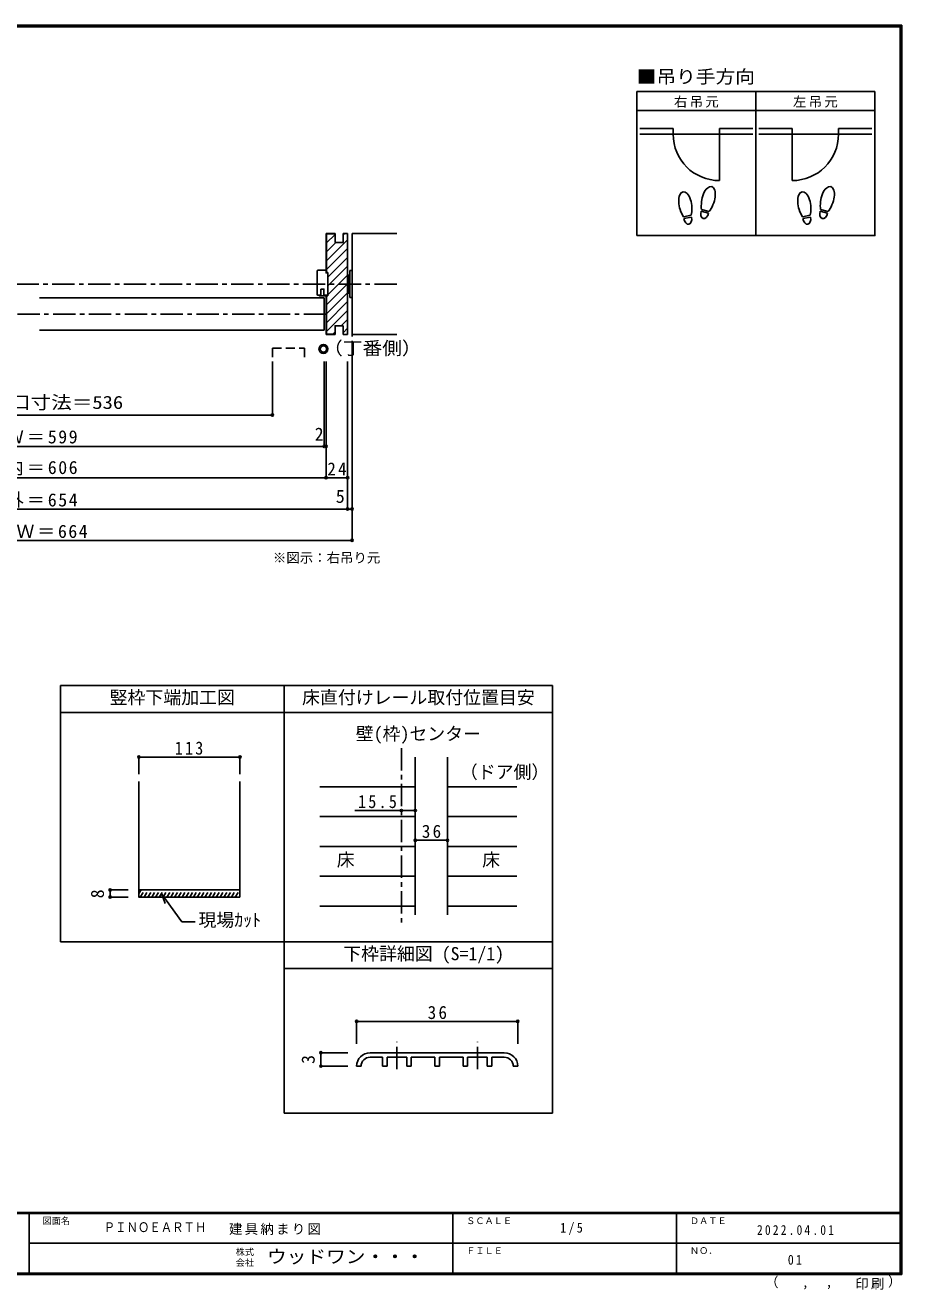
# Model space of a CAD drawing. Units: millimetres at full size, sheet at 1:5, with parts at other scales. Extents: x -973 to 977, y -718 to 696.
# Drawn here: x -3 to 977, y -718 to 696 of the extents above; entities that cross this region are included whole.
import ezdxf
from ezdxf.enums import TextEntityAlignment as Align

# ---------------------------------------------------------------- set-up
doc = ezdxf.new("R2010")
doc.units = ezdxf.units.MM
doc.header["$LTSCALE"] = 5
doc.header["$PDMODE"] = 32
doc.header["$PDSIZE"] = 2.5
for name, pattern in [('CHAIN1', [8, 5, -1, 1, -1]), ('DASHED1', [1.8, 1.2, -0.6]), ('DASHED2', [3, 2, -1])]:
    doc.linetypes.add(name, pattern=pattern)
for name, color, linetype in [('0-0_補助線', 7, 'Continuous'), ('0-1_通り芯', 4, 'CHAIN1'), ('0-3_仕上げ', 7, 'Continuous'), ('0-4_枠', 3, 'Continuous'), ('0-6_扉', 6, 'Continuous'), ('0-7_金物', 7, 'Continuous'), ('0-8_戸当', 3, 'Continuous'), ('0-A_文字', 3, 'Continuous'), ('0-B_寸法', 7, 'Continuous'), ('0-C_ハッチ', 4, 'DASHED1'), ('7-1_通り芯', 4, 'CHAIN1'), ('7-7_金物', 7, 'Continuous'), ('7-B_寸法', 4, 'Continuous'), ('F-0_補助線', 7, 'Continuous'), ('F-1_枠', 6, 'Continuous'), ('F-A_文字', 7, 'Continuous')]:
    doc.layers.add(name, color=color, linetype=linetype)
doc.styles.add('ＭＳ ゴシック', font='')
doc.styles.get('ＭＳ ゴシック').set_extended_font_data('MS Gothic')

# ---------------------------------------------------------------- blocks, each defined once
blk = doc.blocks.new('02')
at = {"layer": '0-0_補助線'}
for p, q in [((-4.998, -10.239), (-4.998, 14.761)), ((5.802, 17.761), (-3.198, 17.761)), ((6.802, 16.761), (6.802, -9.239)), ((-4.998, -10.239), (-0.698, -10.239)), ((2.702, -3.239), (2.702, -10.239)), ((5.802, -10.239), (2.702, -10.239)), ((5.002, -10.239), (4.402, -10.839))]:
    blk.add_line(p, q, dxfattribs=at)
for points in [[(-4.998, 14.761), (-3.198, 14.761), (-3.198, 17.761)], [(-3.469, -10.239), (-2.869, -10.839), (4.402, -10.839)], [(2.702, -3.239), (-0.698, -3.239), (-0.698, -10.239)]]:
    blk.add_lwpolyline(points, dxfattribs=at)
for centre, start, end in [((5.802, 16.761), 0, 90), ((5.802, -9.239), 270, 0)]:
    blk.add_arc(centre, 1, start, end, dxfattribs=at)

msp = doc.modelspace()

# ---------------------------------------------------------------- linework, layer by layer
at = {"layer": '0-0_補助線', "color": 3}
for p, q in [((333.506, 419.491), (333.506, 463)), ((343.506, 462.5), (334.006, 462.5)), ((334.006, 419.491), (334.006, 462.5)), ((357.506, 463), (352.506, 463)), ((352.506, 453), (352.506, 463)), ((357.506, 463), (357.506, 350)), ((335.507, 419.491), (333.506, 419.491)), ((335.507, 393.491), (335.507, 419.491)), ((333.506, 393.491), (335.507, 393.491)), ((333.506, 393.491), (333.506, 350)), ((334.006, 393.491), (334.006, 350.5)), ((352.506, 360), (352.506, 350)), ((343.506, 350), (333.506, 350)), ((343.506, 350.5), (334.006, 350.5)), ((357.506, 350), (352.506, 350))]:
    msp.add_line(p, q, dxfattribs=at)
at = {"layer": '0-0_補助線', "color": 4}
for p, q in [((334.006, 462.333), (334.173, 462.5)), ((334.006, 452.434), (343.506, 461.934)), ((334.006, 432.635), (357.506, 456.135)), ((334.006, 442.534), (344.472, 453)), ((352.506, 461.034), (354.472, 463)), ((334.006, 422.735), (357.506, 446.235)), ((335.507, 414.337), (357.506, 436.336)), ((335.507, 404.437), (357.506, 426.436)), ((335.507, 394.538), (357.506, 416.537)), ((334.006, 383.137), (357.506, 406.637)), ((334.006, 373.238), (357.506, 396.738)), ((334.006, 363.338), (357.506, 386.838)), ((334.006, 353.439), (357.506, 376.939)), ((350.467, 360), (357.506, 367.039)), ((352.506, 352.14), (357.506, 357.14)), ((340.967, 350.5), (343.506, 353.039)), ((124.233, -122.316), (237.233, -122.316)), ((124.233, -122.316), (124.233, -141.298)), ((237.233, -122.316), (237.233, -141.298))]:
    msp.add_line(p, q, dxfattribs=at)
at = {"layer": '0-0_補助線'}
for p, q in [((362.506, 463), (362.506, 350)), ((358.006, 415.5), (357.506, 415.5)), ((358.006, 416.5), (358.006, 396.5)), ((360.006, 416.5), (358.006, 416.5)), ((362.506, 421.5), (360.006, 421.5)), ((360.006, 421.5), (360.006, 391.5)), ((362.506, 421.5), (362.506, 391.5)), ((358.006, 397.5), (357.506, 397.5)), ((360.006, 396.5), (358.006, 396.5)), ((362.506, 391.5), (360.006, 391.5))]:
    msp.add_line(p, q, dxfattribs=at)
at = {"layer": '0-0_補助線', "color": 6}
msp.add_line((331.506, 391), (331.506, 355), dxfattribs=at)
at = {"layer": '0-0_補助線', "color": 3}
for points in [[(352.506, 453), (343.506, 453), (343.506, 463), (333.506, 463)], [(352.506, 360), (343.506, 360), (343.506, 350)]]:
    msp.add_lwpolyline(points, dxfattribs=at)
at = {"layer": '0-0_補助線'}
for p in [(124.233, -122.316), (237.233, -122.316)]:
    msp.add_point(p, dxfattribs=at)
at = {"layer": '0-1_通り芯'}
for p, q in [((362.506, 463), (362.506, 155)), ((412.506, 406.5), (-409.2, 406.5)), ((333.506, 373), (-330.2, 373)), ((417.629, -112.316), (417.629, -308.823))]:
    msp.add_line(p, q, dxfattribs=at)
at = {"layer": '0-3_仕上げ'}
for p, q in [((412.506, 463), (362.506, 463)), ((412.506, 350), (362.506, 350))]:
    msp.add_line(p, q, dxfattribs=at)
at = {"layer": '0-3_仕上げ', "color": 4}
for p, q in [((326.653, -155.617), (433.129, -155.617)), ((469.129, -155.617), (546.653, -155.617)), ((326.653, -188.919), (433.129, -188.919)), ((469.129, -188.919), (546.653, -188.919)), ((326.653, -222.22), (433.129, -222.22)), ((469.129, -222.22), (546.653, -222.22)), ((326.653, -255.521), (433.129, -255.521)), ((469.129, -255.521), (546.653, -255.521)), ((326.653, -288.823), (433.129, -288.823)), ((469.129, -288.823), (546.653, -288.823))]:
    msp.add_line(p, q, dxfattribs=at)
at = {"layer": '0-4_枠'}
for p, q in [((433.129, -298.823), (433.129, -122.316)), ((469.129, -298.823), (469.129, -122.316)), ((237.233, -149.6), (237.233, -278.823)), ((237.233, -270.823), (124.233, -270.823))]:
    msp.add_line(p, q, dxfattribs=at)
msp.add_lwpolyline([(124.233, -149.6), (124.233, -278.823), (237.233, -278.823)], dxfattribs=at)
at = {"layer": '0-6_扉'}
for p, q in [((331.506, 391), (13.153, 391)), ((331.506, 355), (13.153, 355))]:
    msp.add_line(p, q, dxfattribs=at)
at = {"layer": '0-6_扉', "linetype": 'DASHED2'}
for p, q in [((273.512, 334.908), (273.512, 320)), ((273.512, 334.908), (309.512, 334.908)), ((309.512, 334.908), (309.512, 320))]:
    msp.add_line(p, q, dxfattribs=at)
at = {"layer": '0-7_金物'}
for radius in [5, 3.5]:
    msp.add_circle((330.555, 333.957), radius, dxfattribs=at)
at = {"layer": '0-8_戸当', "color": 2}
for p, q in [((721.239, 580.308), (684.139, 580.308)), ((721.239, 580.308), (721.239, 574.008)), ((773.039, 580.308), (810.139, 580.308)), ((773.039, 580.308), (773.039, 522.208)), ((854.239, 580.308), (817.139, 580.308)), ((854.239, 580.308), (854.239, 522.208)), ((906.039, 580.308), (943.139, 580.308)), ((906.039, 580.308), (906.039, 574.008)), ((684.139, 574.008), (810.139, 574.008)), ((943.139, 574.008), (817.139, 574.008))]:
    msp.add_line(p, q, dxfattribs=at)
at = {"layer": '0-8_戸当'}
for p, q in [((741.457, 483.378), (732.811, 481.853)), ((741.822, 481.31), (733.175, 479.785)), ((760.924, 485.706), (752.444, 487.978)), ((761.468, 487.735), (752.987, 490.007)), ((874.457, 483.378), (865.811, 481.853)), ((874.822, 481.31), (866.175, 479.785)), ((893.924, 485.706), (885.444, 487.978)), ((894.468, 487.735), (885.987, 490.007))]:
    msp.add_line(p, q, dxfattribs=at)
at = {"layer": '0-8_戸当', "color": 2}
for centre, start, end in [((773.039, 574.008), 180, 270), ((854.239, 574.008), 270, 0)]:
    msp.add_arc(centre, 51.8, start, end, dxfattribs=at)
at = {"layer": '0-8_戸当'}
for centre, major_axis, ratio, start_param, end_param in [((734.795, 495.877), (-2.445, 13.867), 0.5, 4.34059143, 8.22577918), ((760.713, 501.878), (3.644, 13.601), 0.5, 4.34059143, 8.22577918), ((867.795, 495.877), (-2.445, 13.867), 0.5, 4.34059143, 8.22577918), ((893.713, 501.878), (3.644, 13.601), 0.5, 4.34059143, 8.22577918), ((760.609, 501.489), (4.416, 16.48), 0.4, 1.85063327, 2.44287679), ((760.609, 501.489), (4.416, 16.48), 0.4, 3.84030852, 4.43255203), ((893.609, 501.489), (4.416, 16.48), 0.4, 1.85063327, 2.44287679), ((893.609, 501.489), (4.416, 16.48), 0.4, 3.84030852, 4.43255203), ((734.865, 495.481), (-2.963, 16.802), 0.4, 1.85063327, 2.44287679), ((737.498, 480.548), (-1.27, 7.205), 0.6, 1.57079633, 4.71238898), ((734.865, 495.481), (-2.963, 16.802), 0.4, 3.84030852, 4.43255203), ((756.684, 486.842), (1.894, 7.067), 0.6, 1.57079633, 4.71238898), ((867.865, 495.481), (-2.963, 16.802), 0.4, 1.85063327, 2.44287679), ((870.498, 480.548), (-1.27, 7.205), 0.6, 1.57079633, 4.71238898), ((867.865, 495.481), (-2.963, 16.802), 0.4, 3.84030852, 4.43255203), ((889.684, 486.842), (1.894, 7.067), 0.6, 1.57079633, 4.71238898)]:
    msp.add_ellipse(centre, major_axis=major_axis, ratio=ratio, start_param=start_param, end_param=end_param, dxfattribs=at)
at = {"layer": '0-A_文字'}
for p, q in [((680.639, 621.667), (680.639, 460.667)), ((946.639, 621.667), (680.639, 621.667)), ((813.639, 621.667), (813.639, 460.667)), ((680.639, 600.667), (946.639, 600.667)), ((36.653, -42.316), (36.653, -328.823)), ((36.653, -42.316), (586.653, -42.316)), ((286.653, -520.316), (286.653, -42.316)), ((586.653, -520.316), (586.653, -42.316)), ((586.653, -72.316), (36.653, -72.316)), ((36.653, -328.823), (586.653, -328.823)), ((586.653, -358.823), (286.653, -358.823)), ((586.653, -520.316), (286.653, -520.316))]:
    msp.add_line(p, q, dxfattribs=at)
at = {"layer": '0-A_文字', "color": 7}
for p, q in [((150.106, -275.705), (172.396, -306.541)), ((150.106, -275.705), (153.853, -286.012)), ((187.316, -306.541), (172.396, -306.541))]:
    msp.add_line(p, q, dxfattribs=at)
at = {"layer": '0-A_文字'}
msp.add_lwpolyline([(946.639, 621.667), (946.639, 460.667), (680.639, 460.667)], dxfattribs=at)
at = {"layer": '0-B_寸法', "color": 4}
for p, q in [((273.512, 260), (273.512, 320)), ((331.506, 225), (331.506, 320)), ((333.506, 190), (333.506, 320)), ((357.506, 155), (357.506, 320)), ((362.506, 120), (362.506, 320)), ((-320.2, 260), (273.512, 260)), ((-330.2, 225), (333.506, 225)), ((-354.2, 190), (357.506, 190)), ((-359.2, 155), (362.506, 155)), ((362.506, 120), (-359.2, 120)), ((365.522, -182.037), (433.129, -182.037)), ((433.129, -215.339), (469.129, -215.339)), ((92.175, -278.823), (112.175, -278.823))]:
    msp.add_line(p, q, dxfattribs=at)
msp.add_lwpolyline([(92.175, -278.823), (92.175, -270.823), (112.175, -270.823)], dxfattribs=at)
at = {"layer": '0-B_寸法'}
for p in [(273.512, 260), (331.506, 225), (333.506, 225), (333.506, 190), (357.506, 190), (357.506, 155), (362.506, 155), (362.506, 120), (417.629, -182.037), (433.129, -182.037), (433.129, -215.339), (469.129, -215.339), (92.175, -270.823), (92.175, -278.823)]:
    msp.add_point(p, dxfattribs=at)
at = {"layer": '0-C_ハッチ'}
for p, q in [((124.233, -274.738), (126.68, -270.823)), ((125.922, -278.823), (130.922, -270.823)), ((130.165, -278.823), (135.165, -270.823)), ((134.407, -278.823), (139.407, -270.823)), ((138.65, -278.823), (143.65, -270.823)), ((142.893, -278.823), (147.893, -270.823)), ((147.135, -278.823), (152.135, -270.823)), ((151.378, -278.823), (156.378, -270.823)), ((155.621, -278.823), (160.621, -270.823)), ((159.863, -278.823), (164.863, -270.823)), ((164.106, -278.823), (169.106, -270.823)), ((168.349, -278.823), (173.349, -270.823)), ((172.591, -278.823), (177.591, -270.823)), ((176.834, -278.823), (181.834, -270.823)), ((181.077, -278.823), (186.077, -270.823)), ((185.319, -278.823), (190.319, -270.823)), ((189.562, -278.823), (194.562, -270.823)), ((193.804, -278.823), (198.804, -270.823)), ((198.047, -278.823), (203.047, -270.823)), ((202.29, -278.823), (207.29, -270.823)), ((206.532, -278.823), (211.532, -270.823)), ((210.775, -278.823), (215.775, -270.823)), ((215.018, -278.823), (220.018, -270.823)), ((219.26, -278.823), (224.26, -270.823)), ((223.503, -278.823), (228.503, -270.823)), ((227.746, -278.823), (232.746, -270.823)), ((231.988, -278.823), (236.988, -270.823))]:
    msp.add_line(p, q, dxfattribs=at)
at = {"layer": '7-1_通り芯'}
for p, q in [((412.644, -471.18), (412.644, -440.65)), ((502.644, -471.18), (502.644, -440.65))]:
    msp.add_line(p, q, dxfattribs=at)
at = {"layer": '7-7_金物'}
for p, q in [((532.644, -452.881), (382.644, -452.881)), ((396.644, -457.881), (382.644, -457.881)), ((396.644, -467.881), (396.644, -457.881)), ((423.644, -457.881), (401.644, -457.881)), ((401.644, -467.881), (401.644, -457.881)), ((423.644, -467.881), (423.644, -457.881)), ((455.144, -457.881), (428.644, -457.881)), ((428.644, -467.881), (428.644, -457.881)), ((455.144, -467.881), (455.144, -457.881)), ((486.644, -457.881), (460.144, -457.881)), ((460.144, -467.881), (460.144, -457.881)), ((486.644, -467.881), (486.644, -457.881)), ((513.644, -457.881), (491.644, -457.881)), ((491.644, -467.881), (491.644, -457.881)), ((513.644, -467.881), (513.644, -457.881)), ((532.644, -457.881), (518.644, -457.881)), ((518.644, -467.881), (518.644, -457.881)), ((367.644, -467.881), (372.644, -467.881)), ((396.644, -467.881), (401.644, -467.881)), ((423.644, -467.881), (428.644, -467.881)), ((455.144, -467.881), (460.144, -467.881)), ((486.644, -467.881), (491.644, -467.881)), ((513.644, -467.881), (518.644, -467.881)), ((542.644, -467.881), (547.644, -467.881))]:
    msp.add_line(p, q, dxfattribs=at)
for centre, radius, start, end in [((382.644, -467.881), 15, 90, 180), ((382.644, -467.881), 10, 90, 180), ((532.644, -467.881), 15, 0, 90), ((532.644, -467.881), 10, 0, 90)]:
    msp.add_arc(centre, radius, start, end, dxfattribs=at)
at = {"layer": '7-B_寸法'}
for p, q in [((367.644, -417.881), (367.644, -442.881)), ((367.644, -417.881), (547.644, -417.881)), ((547.644, -417.881), (547.644, -442.881)), ((327.644, -452.881), (357.644, -452.881)), ((327.644, -467.881), (327.644, -452.881)), ((327.644, -467.881), (357.644, -467.881))]:
    msp.add_line(p, q, dxfattribs=at)
at = {"layer": '7-B_寸法', "color": 7}
for p in [(367.644, -417.881), (547.644, -417.881), (327.644, -452.881), (327.644, -467.881)]:
    msp.add_point(p, dxfattribs=at)
at = {"layer": 'F-1_枠'}
for p, q in [((-973.347, 695.833), (976.653, 695.833)), ((-973.347, 695), (976.653, 695)), ((-973.347, 694.167), (976.653, 694.167)), ((974.986, 695.833), (974.986, -700.833)), ((975.82, 695.833), (975.82, -700.833)), ((976.653, 695.833), (976.653, -700.833)), ((976.653, -631.667), (-973.347, -631.667)), ((976.653, -632.5), (-973.347, -632.5)), ((1.653, -632.5), (1.653, -699.167)), ((474.986, -632.5), (474.986, -699.167)), ((724.986, -632.5), (724.986, -699.167)), ((1.653, -665.833), (974.986, -665.834)), ((976.653, -699.167), (-973.347, -699.167)), ((976.653, -700), (-973.347, -700)), ((976.653, -700.833), (-973.347, -700.833))]:
    msp.add_line(p, q, dxfattribs=at)

# ---------------------------------------------------------------- block references
at = {"layer": '0-0_補助線', "xscale": -1}
msp.add_blockref('02', (330.309, 404.23), dxfattribs=at)

# ---------------------------------------------------------------- texts
at = {"layer": '0-0_補助線', "insert": (164.483, -119.816), "char_height": 14.66, "attachment_point": 7, "style": 'ＭＳ ゴシック'}
msp.add_mtext('\\T1.27;\\W0.9;113', dxfattribs=at)
at = {"layer": '0-A_文字', "color": 7, "style": 'ＭＳ ゴシック', "width": 1.1}
for s, p in [('■吊り手方向', (680.639, 626.667)), ('（丁番側）', (330.188, 323.105))]:
    msp.add_text(s, height=14.66, dxfattribs=at).set_placement(p, align=Align.BOTTOM_LEFT)
at = {"layer": '0-A_文字', "color": 7, "style": 'ＭＳ ゴシック'}
for s, height, p in [('※図示：右吊り元', 11, (274.044, 91.751)), ('竪枠下端加工図', 14.66, (91.653, -67.316)), ('床直付けレール取付位置目安', 14.66, (306.653, -67.316)), ('壁(枠)センター', 14.66, (366.653, -107.907)), ('（ドア側）', 14.66, (482.944, -150.651)), ('床', 14.66, (345.403, -248.871)), ('床', 14.66, (507.903, -248.871)), ('現場ｶｯﾄ', 14.66, (190.874, -316.114)), ('下枠詳細図 (S=1/1)', 14.66, (352.644, -353.823))]:
    msp.add_text(s, height=height, dxfattribs=at).set_placement(p, align=Align.BOTTOM_LEFT)
at = {"layer": '0-A_文字', "color": 7, "char_height": 11, "attachment_point": 7, "style": 'ＭＳ ゴシック'}
for s, insert in [('\\T1.17;右吊元', (722.139, 603.667)), ('\\T1.17;左吊元', (855.139, 603.667))]:
    msp.add_mtext(s, dxfattribs=dict(at, insert=insert))
at = {"layer": '0-B_寸法', "style": 'ＭＳ ゴシック', "width": 1.15}
msp.add_text('有効開口寸法＝536', height=14.66, dxfattribs=at).set_placement((-88.647, 262.5), align=Align.BOTTOM_LEFT)
at = {"layer": '0-B_寸法', "style": 'ＭＳ ゴシック'}
for s, p in [('2', (320.756, 227)), ('5', (344.341, 157.5))]:
    msp.add_text(s, height=14.66, dxfattribs=at).set_placement(p, align=Align.BOTTOM_LEFT)
msp.add_text('8', height=14.66, rotation=90, dxfattribs=at).set_placement((89.675, -280.232), align=Align.BOTTOM_LEFT)
at = {"layer": '0-B_寸法', "char_height": 14.66, "attachment_point": 7, "style": 'ＭＳ ゴシック'}
for s, insert in [('\\T1.17;ＤＷ＝599', (-47.647, 228.153)), ('\\T1.17;枠内＝606', (-47.647, 192.5)), ('\\T1.27;\\W0.95;24', (334.881, 192.5)), ('\\T1.17;枠外＝654', (-47.647, 156.306)), ('\\T1.16;ＲＯＷ＝664', (-58.897, 122.5)), ('\\T1.28;\\W0.9;15.5', (369.147, -179.537)), ('\\T1.27;\\W0.95;36', (440.504, -212.839))]:
    msp.add_mtext(s, dxfattribs=dict(at, insert=insert))
at = {"layer": '7-B_寸法', "color": 7, "style": 'ＭＳ ゴシック'}
msp.add_text('3', height=14.66, rotation=90, dxfattribs=at).set_placement((325.144, -465.381), align=Align.BOTTOM_LEFT)
at = {"layer": '7-B_寸法', "color": 7, "insert": (447.019, -415.381), "char_height": 14.66, "attachment_point": 7, "style": 'ＭＳ ゴシック'}
msp.add_mtext('\\T1.27;\\W0.95;36', dxfattribs=at)
at = {"layer": 'F-0_補助線', "style": 'ＭＳ ゴシック', "width": 0.85}
msp.add_text('ＰＩＮＯＥＡＲＴＨ', height=11, dxfattribs=at).set_placement((84.986, -656.667), align=Align.BOTTOM_LEFT)
at = {"layer": 'F-0_補助線', "insert": (224.986, -656.667), "char_height": 11, "attachment_point": 7, "style": 'ＭＳ ゴシック'}
msp.add_mtext('\\T1.17;建具納まり図', dxfattribs=at)
at = {"layer": 'F-A_文字', "style": 'ＭＳ ゴシック'}
for s, height, p in [('図面名', 7.331, (16.653, -646.667)), ('ＳＣＡＬＥ', 7.331, (489.986, -646.667)), ('ＤＡＴＥ', 7.331, (739.986, -646.667)), ('株式', 7.331, (232.486, -681.5)), ('ＦＩＬＥ', 7.331, (489.986, -680)), ('ＮＯ．', 7.331, (739.986, -680.001)), ('会社', 7.331, (232.486, -693.5)), ('（', 11, (823.992, -718.052)), ('）', 11, (961.387, -717.355)), (',', 11, (865.199, -718.052)), (',', 11, (891.686, -717.588))]:
    msp.add_text(s, height=height, dxfattribs=at).set_placement(p, align=Align.BOTTOM_LEFT)
at = {"layer": 'F-A_文字', "style": 'ＭＳ ゴシック', "width": 1.1}
msp.add_text('ウッドワン・・・', height=14.66, dxfattribs=at).set_placement((267.486, -692.5), align=Align.BOTTOM_LEFT)
at = {"layer": 'F-A_文字', "char_height": 11, "attachment_point": 7, "style": 'ＭＳ ゴシック'}
for s, insert in [('\\T1.38;\\W0.9;1/5', (594.986, -656.667)), ('\\T1.39;\\W0.85;2022.04.01', (814.986, -656.667)), ('\\T1.36;\\W0.9;01', (849.361, -690.001)), ('\\T1.17;印刷', (924.678, -717.82))]:
    msp.add_mtext(s, dxfattribs=dict(at, insert=insert))

doc.saveas('drawing.dxf')
